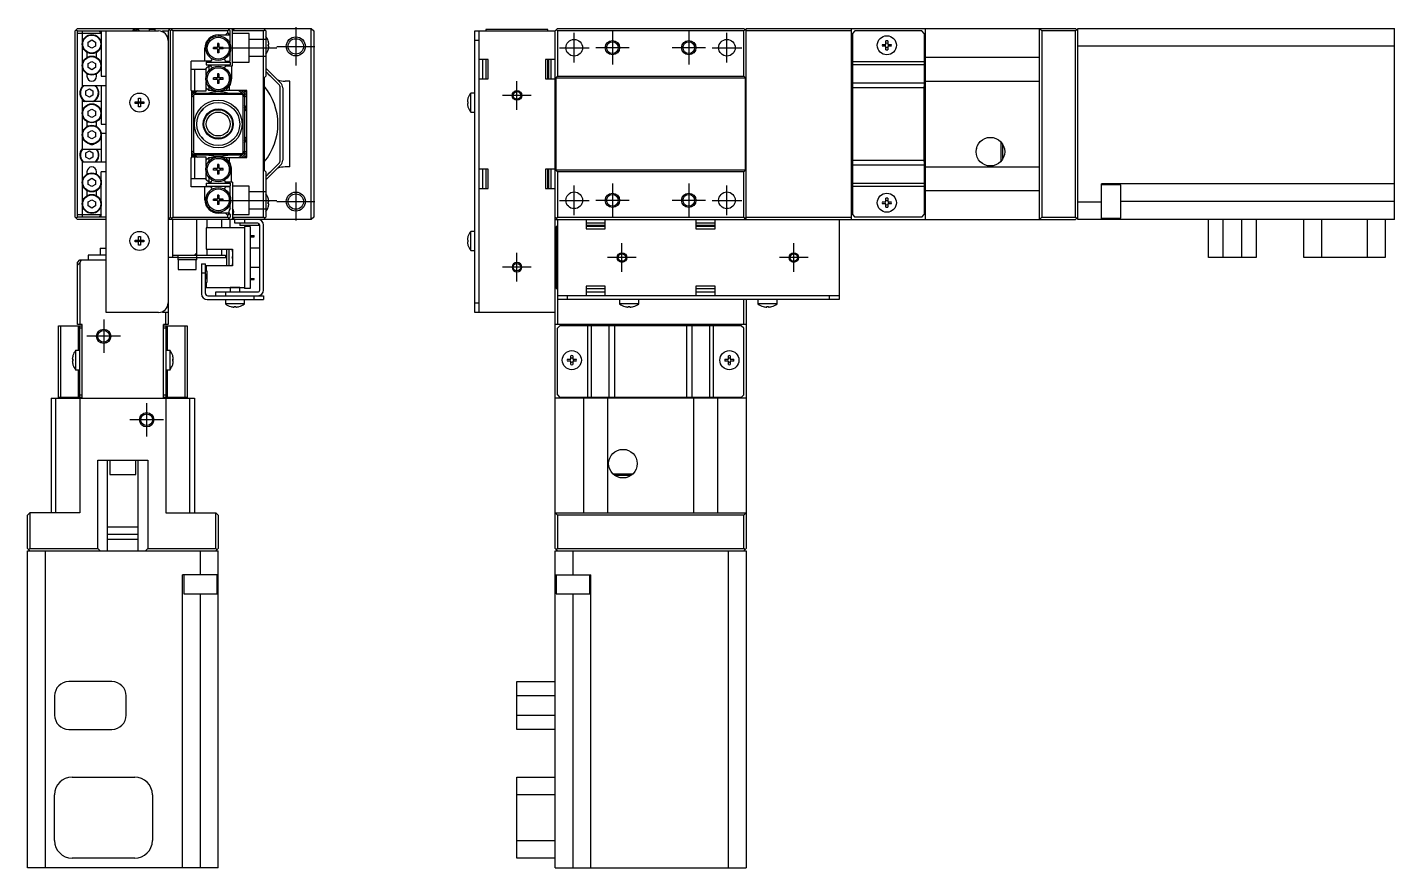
# Model space of a CAD drawing. Extents: x 0 to 605, y -8 to 363.
# Drawn here: x 318.3 to 604.8, y 96.9 to 273.1 of the extents above; entities that cross this region are included whole.
import ezdxf

# ---------------------------------------------------------------- set-up
doc = ezdxf.new("R2010")
doc.units = 0
doc.header["$LTSCALE"] = 0.5
doc.linetypes.add('CENTER', pattern=[50.8, 31.75, -6.35, 6.35, -6.35])
doc.linetypes.add('DASHED', pattern=[19.05, 12.7, -6.35])
for name, color, linetype in [('MSM_CENTER', 1, 'CENTER'), ('MSM_CONTINUOUS', 7, 'CONTINUOUS'), ('MSM_DASHED', 4, 'DASHED'), ('MSM_NARROW', 5, 'CONTINUOUS')]:
    doc.layers.add(name, color=color, linetype=linetype)

msp = doc.modelspace()

# ---------------------------------------------------------------- linework, layer by layer
at = {"layer": 'MSM_CENTER'}
for p, q in [((374.58, 273.08), (374.58, 265.08)), ((440.91, 272.31), (440.91, 265.31)), ((456.91, 272.31), (456.91, 265.31)), ((432.91, 265.71), (432.91, 271.91)), ((464.91, 265.71), (464.91, 271.91)), ((358.68, 268.81), (370.61, 268.81)), ((370.58, 269.08), (378.58, 269.08)), ((429.81, 268.81), (436.01, 268.81)), ((444.41, 268.81), (437.41, 268.81)), ((460.41, 268.81), (453.41, 268.81)), ((461.81, 268.81), (468.01, 268.81)), ((420.91, 255.81), (420.91, 261.81)), ((423.91, 258.81), (417.91, 258.81)), ((374.58, 240.55), (374.58, 232.55)), ((432.91, 233.71), (432.91, 239.91)), ((440.91, 240.31), (440.91, 233.31)), ((456.91, 240.31), (456.91, 233.31)), ((464.91, 233.71), (464.91, 239.91)), ((358.68, 236.81), (370.61, 236.81)), ((370.58, 236.55), (378.58, 236.55)), ((429.81, 236.81), (436.01, 236.81)), ((444.41, 236.81), (437.41, 236.81)), ((460.41, 236.81), (453.41, 236.81)), ((461.81, 236.81), (468.01, 236.81)), ((442.91, 221.81), (442.91, 227.81)), ((478.91, 221.81), (478.91, 227.81)), ((420.91, 219.81), (420.91, 225.81)), ((445.91, 224.81), (439.91, 224.81)), ((481.91, 224.81), (475.91, 224.81)), ((423.91, 222.81), (417.91, 222.81)), ((334.32, 211.81), (334.32, 204.81)), ((337.82, 208.31), (330.82, 208.31)), ((343.32, 194.31), (343.32, 187.31)), ((346.82, 190.81), (339.82, 190.81))]:
    msp.add_line(p, q, dxfattribs=at)
at = {"layer": 'MSM_CONTINUOUS'}
for p, q in [((328.82, 272.81), (328.32, 272.31)), ((328.32, 233.31), (328.32, 272.31)), ((328.57, 272.56), (328.82, 272.31)), ((328.82, 272.81), (377.82, 272.81)), ((328.82, 272.31), (345.82, 272.31)), ((328.82, 233.31), (328.82, 272.31)), ((329.82, 272.31), (329.82, 260.64)), ((333.32, 272.31), (333.82, 271.81)), ((333.82, 272.31), (333.82, 262.81)), ((334.82, 213.31), (334.82, 272.31)), ((340.82, 272.31), (340.32, 272.81)), ((340.32, 272.31), (340.57, 272.56)), ((340.42, 272.71), (340.62, 272.71)), ((340.52, 272.71), (340.62, 272.81)), ((340.92, 272.41), (340.72, 272.41)), ((340.92, 272.31), (340.92, 272.41)), ((341.12, 272.81), (341.12, 272.31)), ((341.32, 272.81), (341.82, 272.31)), ((341.32, 272.31), (341.32, 272.81)), ((345.02, 272.61), (343.82, 272.61)), ((343.82, 272.61), (343.82, 272.31)), ((345.02, 272.61), (345.02, 272.31)), ((346.62, 272.31), (347.82, 272.31)), ((346.62, 272.15), (346.62, 272.31)), ((348.32, 272.31), (347.82, 272.81)), ((347.82, 272.31), (348.07, 272.56)), ((347.82, 272.31), (347.82, 210.81)), ((348.32, 272.31), (348.82, 272.81)), ((348.32, 233.31), (348.32, 272.31)), ((348.57, 272.56), (348.82, 272.31)), ((348.82, 272.31), (348.82, 233.31)), ((360.32, 272.31), (348.82, 272.31)), ((360.82, 272.31), (360.32, 272.81)), ((360.32, 272.31), (360.57, 272.56)), ((360.32, 272.01), (360.32, 272.31)), ((360.82, 269.43), (360.82, 272.31)), ((361.32, 265.01), (361.32, 272.81)), ((361.82, 272.81), (361.32, 272.31)), ((367.82, 272.31), (361.32, 272.31)), ((368.32, 272.31), (367.82, 272.81)), ((367.82, 272.31), (368.07, 272.56)), ((367.82, 233.31), (367.82, 272.31)), ((368.32, 272.31), (368.32, 262.81)), ((377.82, 232.81), (377.82, 272.81)), ((377.82, 272.81), (378.32, 272.31)), ((378.32, 272.31), (378.32, 233.31)), ((412.11, 213.31), (412.11, 272.31)), ((412.11, 272.31), (428.91, 272.31)), ((412.91, 272.31), (412.91, 213.31)), ((414.41, 272.61), (414.41, 272.31)), ((427.41, 272.61), (414.41, 272.61)), ((427.41, 272.31), (427.41, 272.61)), ((428.91, 272.31), (429.41, 272.81)), ((428.91, 163.81), (428.91, 272.31)), ((429.16, 272.56), (429.41, 272.31)), ((429.41, 272.81), (468.41, 272.81)), ((429.41, 272.31), (429.41, 262.81)), ((468.41, 272.31), (429.41, 272.31)), ((468.41, 272.81), (468.91, 272.31)), ((468.41, 272.31), (468.66, 272.56)), ((468.41, 262.81), (468.41, 272.31)), ((468.91, 272.81), (537.91, 272.81)), ((468.91, 232.81), (468.91, 272.81)), ((490.91, 272.31), (468.91, 272.31)), ((490.91, 272.81), (490.91, 232.81)), ((491.71, 272.31), (491.21, 271.81)), ((505.71, 272.31), (491.71, 272.31)), ((506.21, 271.81), (505.71, 272.31)), ((506.41, 272.81), (506.41, 232.81)), ((530.41, 232.81), (530.41, 272.81)), ((530.41, 272.81), (530.91, 272.31)), ((530.91, 272.31), (530.91, 233.31)), ((537.91, 272.31), (530.91, 272.31)), ((538.41, 272.31), (537.91, 272.81)), ((537.91, 272.31), (538.16, 272.56)), ((537.91, 233.31), (537.91, 272.31)), ((538.41, 232.81), (538.41, 272.81)), ((538.41, 272.81), (604.81, 272.81)), ((604.81, 232.81), (604.81, 272.81)), ((333.82, 271.81), (328.82, 271.81)), ((331.07, 270), (331.82, 270.43)), ((331.07, 269.13), (331.07, 270)), ((331.82, 270.43), (332.57, 270)), ((332.57, 270), (332.57, 269.13)), ((358.47, 269.71), (358.18, 269.71)), ((358.18, 269.71), (358.18, 268.92)), ((358.32, 271.51), (360.82, 271.51)), ((358.47, 269.71), (358.47, 268.92)), ((360.32, 272.01), (359.82, 271.51)), ((360.67, 271.51), (360.32, 272.01)), ((368.78, 270.24), (368.78, 270.26)), ((368.78, 269.51), (368.91, 269.51)), ((368.78, 269.11), (368.78, 269.51)), ((412.91, 270.31), (412.11, 270.31)), ((491.21, 271.81), (491.21, 233.81)), ((497.48, 269.51), (498.21, 269.51)), ((498.21, 269.51), (498.21, 270.24)), ((498.61, 270.24), (498.61, 269.51)), ((498.61, 269.51), (499.34, 269.51)), ((506.21, 271.81), (506.21, 233.81)), ((330.82, 267.83), (330.82, 266.8)), ((331.82, 268.7), (331.07, 269.13)), ((332.57, 269.13), (331.82, 268.7)), ((332.82, 266.8), (332.82, 267.83)), ((355.52, 266.01), (355.52, 268.71)), ((358.12, 268.86), (357.32, 268.86)), ((357.32, 268.57), (357.32, 268.86)), ((358.12, 268.57), (357.32, 268.57)), ((357.85, 268.86), (357.85, 268.57)), ((358.47, 269.18), (358.18, 269.18)), ((358.18, 268.51), (358.18, 267.71)), ((358.18, 268.24), (358.47, 268.24)), ((358.47, 267.71), (358.18, 267.71)), ((358.47, 268.51), (358.47, 267.71)), ((359.32, 268.86), (358.53, 268.86)), ((359.32, 268.57), (358.53, 268.57)), ((358.79, 268.86), (358.79, 268.57)), ((359.32, 268.57), (359.32, 268.86)), ((360.82, 266.01), (360.82, 268)), ((368.91, 269.11), (368.78, 269.11)), ((368.78, 268.36), (368.78, 268.39)), ((491.21, 267.06), (490.91, 267.06)), ((491.21, 266.56), (490.91, 266.56)), ((498.21, 269.11), (497.48, 269.11)), ((498.21, 268.39), (498.21, 269.11)), ((499.34, 269.11), (498.61, 269.11)), ((498.61, 269.11), (498.61, 268.39)), ((506.41, 267.06), (506.21, 267.06)), ((506.41, 266.81), (530.41, 266.81)), ((604.81, 269.11), (538.41, 269.11)), ((331.07, 265.5), (331.82, 265.93)), ((331.07, 264.63), (331.07, 265.5)), ((331.82, 264.2), (331.07, 264.63)), ((331.82, 265.93), (332.57, 265.5)), ((332.57, 264.63), (331.82, 264.2)), ((332.57, 265.5), (332.57, 264.63)), ((356.77, 266.01), (352.62, 266.01)), ((352.62, 259.81), (352.62, 266.01)), ((355.82, 264.26), (352.62, 264.26)), ((353.32, 264.26), (353.32, 259.76)), ((355.82, 265.81), (355.82, 265.21)), ((355.82, 265.81), (360.82, 265.81)), ((355.82, 265.21), (360.82, 265.21)), ((355.82, 264.51), (356.32, 265.01)), ((355.82, 263.03), (355.82, 264.51)), ((356.32, 265.01), (356.32, 263.98)), ((356.32, 265.01), (356.77, 265.01)), ((356.77, 266.01), (356.92, 266.27)), ((356.94, 264.72), (356.77, 265.01)), ((359.72, 266.27), (359.87, 266.01)), ((359.87, 265.01), (359.74, 264.79)), ((359.87, 266.01), (360.82, 266.01)), ((359.87, 265.01), (361.32, 265.01)), ((360.82, 265.81), (360.82, 265.21)), ((361.12, 265.01), (361.12, 262.31)), ((368.32, 264.52), (371.38, 261.46)), ((371.03, 261.11), (368.32, 263.81)), ((414.91, 266.31), (412.91, 266.31)), ((413.71, 266.31), (413.71, 262.31)), ((414.41, 266.31), (414.41, 262.31)), ((414.91, 262.31), (414.91, 266.31)), ((426.91, 266.31), (426.91, 262.31)), ((428.91, 266.31), (426.91, 266.31)), ((427.41, 262.31), (427.41, 266.31)), ((427.61, 262.31), (427.61, 266.31)), ((428.11, 262.31), (428.11, 266.31)), ((491.21, 265.94), (506.21, 265.94)), ((506.21, 265.23), (491.21, 265.23)), ((506.41, 263.81), (506.21, 263.81)), ((334.82, 260.81), (329.82, 260.81)), ((330.82, 263.33), (330.82, 262.81)), ((332.82, 262.81), (332.82, 263.33)), ((333.82, 262.81), (334.82, 262.81)), ((333.82, 260.81), (333.82, 252.81)), ((355.82, 259.76), (355.82, 261.6)), ((358.12, 262.46), (357.32, 262.46)), ((357.32, 262.17), (357.32, 262.46)), ((358.12, 262.17), (357.32, 262.17)), ((357.85, 262.46), (357.85, 262.17)), ((358.47, 263.31), (358.18, 263.31)), ((358.18, 263.31), (358.18, 262.52)), ((358.47, 262.78), (358.18, 262.78)), ((358.18, 262.11), (358.18, 261.31)), ((358.18, 261.84), (358.47, 261.84)), ((358.47, 261.31), (358.18, 261.31)), ((358.47, 263.31), (358.47, 262.52)), ((358.47, 262.11), (358.47, 261.31)), ((359.32, 262.46), (358.53, 262.46)), ((359.32, 262.17), (358.53, 262.17)), ((358.79, 262.46), (358.79, 262.17)), ((359.32, 262.17), (359.32, 262.46)), ((360.62, 260.72), (360.62, 259.81)), ((368.32, 262.81), (367.97, 262.46)), ((367.97, 262.46), (367.97, 243.16)), ((373.32, 261.81), (372.32, 261.81)), ((373.32, 243.81), (373.32, 261.81)), ((412.91, 262.31), (414.91, 262.31)), ((426.91, 262.31), (428.91, 262.31)), ((429.41, 262.81), (429.06, 262.46)), ((429.06, 262.46), (429.06, 243.16)), ((429.06, 262.46), (468.76, 262.46)), ((429.41, 262.81), (468.41, 262.81)), ((468.76, 262.46), (468.41, 262.81)), ((468.76, 243.16), (468.76, 262.46)), ((490.91, 261.06), (491.21, 261.06)), ((491.21, 261.46), (506.21, 261.46)), ((506.41, 262.81), (506.21, 262.81)), ((506.41, 261.81), (530.41, 261.81)), ((329.82, 257.99), (329.82, 247.51)), ((330.57, 259.75), (331.32, 260.18)), ((330.57, 258.88), (330.57, 259.75)), ((331.32, 258.45), (330.57, 258.88)), ((331.32, 260.18), (332.07, 259.75)), ((332.07, 258.88), (331.32, 258.45)), ((332.07, 259.75), (332.07, 258.88)), ((341.64, 258.2), (342, 258.2)), ((341.64, 257.49), (341.64, 258.2)), ((342, 258.2), (342, 257.49)), ((352.62, 259.81), (352.82, 259.81)), ((352.82, 245.81), (352.82, 259.81)), ((352.82, 259.76), (355.82, 259.76)), ((352.82, 258.51), (353.12, 258.81)), ((353.32, 259.01), (353.12, 258.81)), ((353.12, 258.81), (353.12, 246.81)), ((353.32, 259.01), (353.62, 259.31)), ((363.32, 259.01), (353.32, 259.01)), ((353.62, 259.31), (363.02, 259.31)), ((356.32, 259.81), (355.82, 260.31)), ((356.32, 260.65), (356.32, 259.81)), ((357.61, 259.81), (356.32, 259.81)), ((364.32, 259.81), (359.04, 259.81)), ((360.12, 259.81), (360.12, 260.17)), ((363.02, 259.31), (363.32, 259.01)), ((363.52, 258.81), (363.32, 259.01)), ((363.52, 246.81), (363.52, 258.81)), ((363.52, 258.81), (363.82, 258.51)), ((363.82, 258.51), (363.82, 247.11)), ((364.32, 245.81), (364.32, 259.81)), ((371.32, 245.23), (371.32, 260.4)), ((371.82, 260.4), (371.82, 245.23)), ((410.63, 258.2), (410.64, 258.2)), ((411.21, 255.31), (411.21, 259.31)), ((412.11, 259.31), (411.21, 259.31)), ((506.21, 260.4), (491.21, 260.4)), ((506.24, 260.69), (506.21, 260.69)), ((506.21, 259.64), (506.24, 259.64)), ((506.21, 259.05), (506.24, 259.05)), ((506.24, 244.94), (506.24, 260.69)), ((506.41, 260.09), (506.24, 260.09)), ((333.82, 257.51), (329.82, 257.51)), ((331.07, 255.5), (331.82, 255.93)), ((331.07, 254.63), (331.07, 255.5)), ((331.82, 255.93), (332.57, 255.5)), ((332.57, 255.5), (332.57, 254.63)), ((340.93, 257.49), (341.64, 257.49)), ((340.93, 257.13), (340.93, 257.49)), ((341.64, 257.13), (340.93, 257.13)), ((341.65, 257.48), (341.64, 257.49)), ((341.65, 257.15), (341.64, 257.13)), ((341.64, 256.43), (341.64, 257.13)), ((342, 256.43), (341.64, 256.43)), ((341.65, 257.15), (341.65, 257.48)), ((341.65, 257.48), (341.99, 257.48)), ((341.99, 257.15), (341.65, 257.15)), ((341.99, 257.48), (342, 257.49)), ((341.99, 257.48), (341.99, 257.15)), ((341.99, 257.15), (342, 257.13)), ((342, 257.49), (342.71, 257.49)), ((342, 257.13), (342, 256.43)), ((342.71, 257.13), (342, 257.13)), ((342.71, 257.49), (342.71, 257.13)), ((354.76, 255.56), (354.9, 255.56)), ((354.9, 255.56), (355.12, 255.79)), ((354.9, 255.56), (354.9, 255.73)), ((355.12, 255.98), (355.12, 255.79)), ((410.52, 257.49), (410.64, 257.49)), ((410.64, 257.13), (410.52, 257.13)), ((410.64, 256.43), (410.63, 256.43)), ((410.64, 257.49), (410.64, 257.13)), ((411.21, 255.31), (412.11, 255.31)), ((491.11, 257.81), (490.91, 257.61)), ((491.11, 257.81), (491.11, 247.81)), ((491.21, 257.81), (491.11, 257.81)), ((506.24, 257.59), (506.41, 257.59)), ((506.24, 255.09), (506.41, 255.09)), ((330.82, 253.33), (330.82, 252.3)), ((331.82, 254.2), (331.07, 254.63)), ((332.57, 254.63), (331.82, 254.2)), ((332.82, 252.3), (332.82, 253.33)), ((333.82, 252.81), (334.82, 252.81)), ((331.07, 251), (331.82, 251.43)), ((331.07, 250.13), (331.07, 251)), ((331.82, 249.7), (331.07, 250.13)), ((331.82, 251.43), (332.57, 251)), ((332.57, 250.13), (331.82, 249.7)), ((332.57, 251), (332.57, 250.13)), ((333.82, 250.81), (333.82, 244.81)), ((334.82, 250.81), (333.82, 250.81)), ((354.9, 250.06), (354.76, 250.06)), ((354.76, 250.06), (354.76, 250.06)), ((354.9, 249.9), (354.9, 250.06)), ((355.12, 249.84), (354.9, 250.06)), ((355.12, 249.84), (355.12, 249.65)), ((506.41, 250.54), (506.24, 250.54)), ((329.82, 247.51), (333.82, 247.51)), ((330.57, 246.75), (331.32, 247.18)), ((330.57, 245.88), (330.57, 246.75)), ((331.32, 247.18), (332.07, 246.75)), ((332.07, 246.75), (332.07, 245.88)), ((353.12, 246.81), (352.82, 247.11)), ((353.12, 246.81), (353.32, 246.61)), ((353.32, 246.61), (363.32, 246.61)), ((353.62, 246.31), (353.32, 246.61)), ((363.32, 246.61), (363.02, 246.31)), ((363.32, 246.61), (363.52, 246.81)), ((363.82, 247.11), (363.52, 246.81)), ((490.91, 248.01), (491.11, 247.81)), ((491.11, 247.81), (491.21, 247.81)), ((506.21, 246.58), (506.24, 246.58)), ((506.41, 248.04), (506.24, 248.04)), ((517.21, 247.59), (517.17, 247.59)), ((517.21, 247.78), (517.21, 247.59)), ((522.31, 249.05), (522.31, 244.98)), ((522.61, 248.67), (522.61, 245.36)), ((329.82, 244.99), (329.82, 233.31)), ((334.82, 244.81), (329.82, 244.81)), ((331.32, 245.45), (330.57, 245.88)), ((332.07, 245.88), (331.32, 245.45)), ((352.62, 245.81), (352.82, 245.81)), ((352.62, 239.61), (352.62, 245.81)), ((355.82, 245.86), (352.82, 245.86)), ((353.32, 245.86), (353.32, 241.36)), ((363.02, 246.31), (353.62, 246.31)), ((355.82, 244.03), (355.82, 245.86)), ((355.82, 245.31), (356.32, 245.81)), ((356.32, 245.81), (356.32, 244.98)), ((356.32, 245.81), (357.61, 245.81)), ((358.47, 244.31), (358.18, 244.31)), ((358.18, 244.31), (358.18, 243.52)), ((358.47, 243.78), (358.18, 243.78)), ((358.47, 244.31), (358.47, 243.52)), ((359.04, 245.81), (364.32, 245.81)), ((360.12, 245.46), (360.12, 245.81)), ((360.62, 245.81), (360.62, 244.91)), ((368.32, 241.81), (371.03, 244.52)), ((371.38, 244.17), (368.32, 241.11)), ((373.32, 243.81), (372.32, 243.81)), ((491.21, 244.56), (490.91, 244.56)), ((491.21, 245.23), (506.21, 245.23)), ((506.21, 244.17), (491.21, 244.17)), ((506.21, 245.99), (506.24, 245.99)), ((506.21, 244.94), (506.24, 244.94)), ((506.24, 245.54), (506.41, 245.54)), ((506.41, 243.81), (530.41, 243.81)), ((330.82, 242.81), (330.82, 242.3)), ((331.07, 241), (331.82, 241.43)), ((331.07, 240.13), (331.07, 241)), ((331.82, 241.43), (332.57, 241)), ((332.57, 241), (332.57, 240.13)), ((332.82, 242.3), (332.82, 242.81)), ((333.82, 233.31), (333.82, 242.81)), ((334.82, 242.81), (333.82, 242.81)), ((352.62, 241.36), (355.82, 241.36)), ((355.82, 241.11), (355.82, 242.6)), ((356.32, 240.61), (355.82, 241.11)), ((356.32, 241.65), (356.32, 240.61)), ((356.94, 240.91), (356.77, 240.61)), ((358.12, 243.46), (357.32, 243.46)), ((357.32, 243.17), (357.32, 243.46)), ((358.12, 243.17), (357.32, 243.17)), ((357.85, 243.46), (357.85, 243.17)), ((358.18, 243.11), (358.18, 242.31)), ((358.18, 242.84), (358.47, 242.84)), ((358.47, 242.31), (358.18, 242.31)), ((358.47, 243.11), (358.47, 242.31)), ((359.32, 243.46), (358.53, 243.46)), ((359.32, 243.17), (358.53, 243.17)), ((358.79, 243.46), (358.79, 243.17)), ((359.32, 243.17), (359.32, 243.46)), ((359.87, 240.61), (359.74, 240.84)), ((361.12, 240.61), (361.12, 243.31)), ((367.97, 243.16), (368.32, 242.81)), ((368.32, 242.81), (368.32, 233.31)), ((414.91, 243.31), (412.91, 243.31)), ((413.71, 243.31), (413.71, 239.31)), ((414.41, 243.31), (414.41, 239.31)), ((414.91, 239.31), (414.91, 243.31)), ((428.91, 243.31), (426.91, 243.31)), ((426.91, 243.31), (426.91, 239.31)), ((427.41, 239.31), (427.41, 243.31)), ((427.61, 239.31), (427.61, 243.31)), ((428.11, 239.31), (428.11, 243.31)), ((429.06, 243.16), (429.41, 242.81)), ((468.76, 243.16), (429.06, 243.16)), ((429.41, 242.81), (429.41, 233.31)), ((468.41, 242.81), (429.41, 242.81)), ((468.41, 242.81), (468.76, 243.16)), ((468.41, 233.31), (468.41, 242.81)), ((506.21, 242.81), (506.41, 242.81)), ((506.21, 241.81), (506.41, 241.81)), ((330.82, 238.83), (330.82, 237.8)), ((331.82, 239.7), (331.07, 240.13)), ((332.57, 240.13), (331.82, 239.7)), ((332.82, 237.8), (332.82, 238.83)), ((356.77, 239.61), (352.62, 239.61)), ((355.52, 236.91), (355.52, 239.61)), ((355.82, 240.41), (355.82, 239.81)), ((355.82, 240.41), (360.82, 240.41)), ((355.82, 239.81), (360.82, 239.81)), ((356.77, 240.61), (356.32, 240.61)), ((356.92, 239.35), (356.77, 239.61)), ((358.47, 237.91), (358.18, 237.91)), ((358.18, 237.91), (358.18, 237.12)), ((358.47, 237.91), (358.47, 237.12)), ((359.87, 239.61), (359.72, 239.35)), ((361.32, 240.61), (359.87, 240.61)), ((360.82, 239.61), (359.87, 239.61)), ((360.82, 240.41), (360.82, 239.81)), ((360.82, 237.63), (360.82, 239.61)), ((361.32, 240.61), (361.32, 232.81)), ((412.91, 239.31), (414.91, 239.31)), ((426.91, 239.31), (428.91, 239.31)), ((490.91, 239.06), (491.21, 239.06)), ((490.91, 238.56), (491.21, 238.56)), ((491.21, 240.4), (506.21, 240.4)), ((506.21, 239.69), (491.21, 239.69)), ((506.21, 238.56), (506.41, 238.56)), ((530.41, 238.81), (506.41, 238.81)), ((543.41, 232.81), (543.41, 240.3)), ((604.81, 240.3), (543.41, 240.3)), ((547.41, 240.05), (543.41, 240.05)), ((547.41, 233.05), (547.41, 240.05)), ((331.07, 236.5), (331.82, 236.93)), ((331.07, 235.63), (331.07, 236.5)), ((331.82, 235.2), (331.07, 235.63)), ((331.82, 236.93), (332.57, 236.5)), ((332.57, 235.63), (331.82, 235.2)), ((332.57, 236.5), (332.57, 235.63)), ((358.12, 237.06), (357.32, 237.06)), ((357.32, 236.77), (357.32, 237.06)), ((358.12, 236.77), (357.32, 236.77)), ((357.85, 237.06), (357.85, 236.77)), ((358.47, 237.38), (358.18, 237.38)), ((358.18, 236.71), (358.18, 235.91)), ((358.18, 236.44), (358.47, 236.44)), ((358.47, 235.91), (358.18, 235.91)), ((358.47, 236.71), (358.47, 235.91)), ((359.32, 237.06), (358.53, 237.06)), ((359.32, 236.77), (358.53, 236.77)), ((358.79, 237.06), (358.79, 236.77)), ((359.32, 236.77), (359.32, 237.06)), ((360.82, 235.08), (360.82, 236.2)), ((368.78, 237.24), (368.78, 237.26)), ((368.78, 236.51), (368.91, 236.51)), ((368.78, 236.11), (368.78, 236.51)), ((368.91, 236.11), (368.78, 236.11)), ((368.78, 235.36), (368.78, 235.39)), ((433.11, 235.08), (432.71, 235.08)), ((465.11, 235.08), (464.71, 235.08)), ((497.48, 236.51), (498.21, 236.51)), ((498.21, 236.11), (497.48, 236.11)), ((498.21, 236.51), (498.21, 237.24)), ((498.21, 235.39), (498.21, 236.11)), ((498.61, 237.24), (498.61, 236.51)), ((498.61, 236.51), (499.34, 236.51)), ((498.61, 236.11), (498.61, 235.39)), ((499.34, 236.11), (498.61, 236.11)), ((538.41, 236.51), (543.41, 236.51)), ((604.81, 236.6), (547.41, 236.6)), ((328.32, 233.31), (328.82, 232.81)), ((328.82, 233.31), (328.57, 233.06)), ((328.82, 233.81), (333.82, 233.81)), ((334.82, 233.31), (328.82, 233.31)), ((334.82, 232.81), (328.82, 232.81)), ((333.82, 233.81), (333.32, 233.31)), ((348.07, 233.06), (347.82, 233.31)), ((347.82, 232.81), (348.32, 233.31)), ((377.82, 232.81), (347.82, 232.81)), ((348.82, 232.81), (348.32, 233.31)), ((348.82, 233.31), (348.57, 233.06)), ((348.82, 233.31), (360.32, 233.31)), ((348.82, 224.81), (348.82, 232.81)), ((353.82, 224.31), (353.82, 232.81)), ((356.02, 231.06), (356.02, 232.81)), ((360.62, 234.11), (358.32, 234.11)), ((359.02, 232.81), (359.02, 231.06)), ((359.82, 234.11), (360.32, 233.61)), ((360.32, 233.61), (360.64, 234.06)), ((360.32, 233.31), (360.32, 233.61)), ((360.57, 233.06), (360.32, 233.31)), ((360.32, 232.81), (360.82, 233.31)), ((360.82, 233.75), (360.82, 233.31)), ((360.82, 231.06), (360.82, 232.81)), ((361.32, 233.31), (367.82, 233.31)), ((361.32, 233.31), (361.82, 232.81)), ((361.82, 232.01), (361.82, 232.81)), ((363.82, 232.81), (363.82, 232.01)), ((368.07, 233.06), (367.82, 233.31)), ((367.82, 232.81), (368.32, 233.31)), ((378.32, 233.31), (377.82, 232.81)), ((429.41, 232.81), (428.91, 233.31)), ((428.91, 232.81), (537.91, 232.81)), ((429.41, 233.31), (429.16, 233.06)), ((429.41, 233.31), (468.41, 233.31)), ((429.41, 232.81), (429.41, 210.81)), ((435.41, 232.81), (435.41, 230.81)), ((439.41, 230.81), (439.41, 232.81)), ((458.41, 232.81), (458.41, 230.81)), ((462.41, 230.81), (462.41, 232.81)), ((468.66, 233.06), (468.41, 233.31)), ((468.91, 233.31), (468.41, 232.81)), ((468.91, 233.31), (490.91, 233.31)), ((488.41, 232.81), (488.41, 216.01)), ((491.21, 233.81), (491.71, 233.31)), ((505.71, 233.31), (491.71, 233.31)), ((505.71, 233.31), (506.21, 233.81)), ((530.91, 233.31), (530.41, 232.81)), ((530.91, 233.31), (537.91, 233.31)), ((538.16, 233.06), (537.91, 233.31)), ((537.91, 232.81), (538.41, 233.31)), ((604.81, 232.81), (538.41, 232.81)), ((543.41, 233.05), (547.41, 233.05)), ((565.81, 224.81), (565.81, 232.81)), ((568.81, 232.81), (568.81, 224.81)), ((572.81, 224.81), (572.81, 232.81)), ((575.81, 232.81), (575.81, 224.81)), ((585.81, 224.81), (585.81, 232.81)), ((589.51, 232.81), (589.51, 224.81)), ((599.11, 224.81), (599.11, 232.81)), ((602.81, 232.81), (602.81, 224.81)), ((341.64, 229.2), (342, 229.2)), ((341.64, 228.49), (341.64, 229.2)), ((342, 229.2), (342, 228.49)), ((363.82, 231.06), (355.82, 231.06)), ((355.82, 231.06), (355.82, 226.56)), ((366.62, 232.01), (361.82, 232.01)), ((362.82, 232.01), (362.82, 231.51)), ((366.82, 231.51), (362.82, 231.51)), ((365.02, 231.31), (363.82, 231.31)), ((363.82, 231.31), (363.82, 218.31)), ((364.52, 231.51), (364.52, 231.31)), ((365.02, 231.31), (365.02, 218.31)), ((365.02, 229.44), (365.82, 229.44)), ((365.82, 229.19), (365.82, 229.44)), ((366.82, 231.51), (366.82, 231.96)), ((367.02, 218.01), (367.02, 231.61)), ((367.82, 218.01), (367.82, 231.61)), ((410.63, 229.2), (410.64, 229.2)), ((411.21, 226.31), (411.21, 230.31)), ((412.11, 230.31), (411.21, 230.31)), ((429.11, 231.31), (429.11, 218.31)), ((429.41, 231.31), (429.11, 231.31)), ((439.41, 232.01), (435.41, 232.01)), ((439.41, 231.51), (435.41, 231.51)), ((439.41, 231.31), (435.41, 231.31)), ((435.41, 230.81), (439.41, 230.81)), ((462.41, 232.01), (458.41, 232.01)), ((462.41, 231.51), (458.41, 231.51)), ((462.41, 231.31), (458.41, 231.31)), ((458.41, 230.81), (462.41, 230.81)), ((333.57, 226.81), (334.82, 226.81)), ((333.57, 226.81), (333.57, 225.31)), ((340.93, 228.49), (341.64, 228.49)), ((340.93, 228.13), (340.93, 228.49)), ((341.64, 228.13), (340.93, 228.13)), ((341.65, 228.48), (341.64, 228.49)), ((341.65, 228.15), (341.64, 228.13)), ((341.64, 227.43), (341.64, 228.13)), ((342, 227.43), (341.64, 227.43)), ((341.65, 228.48), (341.99, 228.48)), ((341.65, 228.15), (341.65, 228.48)), ((341.99, 228.15), (341.65, 228.15)), ((341.99, 228.48), (342, 228.49)), ((341.99, 228.48), (341.99, 228.15)), ((341.99, 228.15), (342, 228.13)), ((342, 228.49), (342.71, 228.49)), ((342, 228.13), (342, 227.43)), ((342.71, 228.13), (342, 228.13)), ((342.71, 228.49), (342.71, 228.13)), ((355.82, 226.56), (361.32, 226.56)), ((356.02, 225.31), (356.02, 226.56)), ((359.02, 226.56), (359.02, 225.31)), ((360.12, 223.06), (360.12, 226.56)), ((360.62, 223.06), (360.62, 226.56)), ((361.32, 226.56), (361.32, 223.06)), ((365.02, 229.19), (365.82, 229.19)), ((367.02, 226.81), (365.02, 226.81)), ((410.52, 228.49), (410.64, 228.49)), ((410.64, 228.13), (410.52, 228.13)), ((410.64, 227.43), (410.63, 227.43)), ((410.64, 228.49), (410.64, 228.13)), ((328.82, 223.81), (329.32, 224.31)), ((328.82, 210.81), (328.82, 223.81)), ((329.32, 223.7), (328.82, 223.2)), ((329.63, 224.31), (329.32, 223.7)), ((329.32, 224.31), (334.82, 224.31)), ((329.32, 223.7), (329.32, 210.81)), ((334.82, 225.31), (331.07, 225.31)), ((331.07, 225.31), (331.07, 224.31)), ((349.82, 224.81), (347.82, 224.81)), ((348.82, 225.31), (359.82, 225.31)), ((349.82, 225.31), (349.82, 224.31)), ((349.82, 224.81), (359.82, 224.81)), ((353.82, 224.31), (349.82, 224.31)), ((349.92, 224.31), (349.92, 222.31)), ((353.82, 225.81), (353.32, 225.31)), ((353.72, 222.31), (353.72, 224.31)), ((354.82, 223.51), (354.82, 217.21)), ((354.82, 223.51), (355.62, 223.51)), ((355.62, 217.31), (355.62, 223.51)), ((359.82, 225.31), (359.82, 224.81)), ((359.82, 224.81), (360.12, 224.81)), ((411.21, 226.31), (412.11, 226.31)), ((575.81, 224.81), (565.81, 224.81)), ((602.81, 224.81), (585.81, 224.81)), ((349.92, 222.31), (353.72, 222.31)), ((355.62, 221.51), (354.82, 221.51)), ((355.82, 223.06), (355.82, 222.06)), ((361.32, 223.06), (355.82, 223.06)), ((355.82, 222.06), (355.92, 222.06)), ((355.92, 221.26), (355.82, 221.26)), ((355.82, 221.26), (355.82, 220.36)), ((355.92, 220.89), (355.82, 220.89)), ((355.92, 220.74), (355.82, 220.74)), ((355.92, 222.06), (355.92, 219.56)), ((365.02, 222.81), (367.02, 222.81)), ((355.92, 220.36), (355.82, 220.36)), ((355.82, 219.56), (355.82, 218.56)), ((355.82, 219.56), (355.92, 219.56)), ((355.82, 218.56), (363.82, 218.56)), ((360.87, 218.56), (360.82, 218.51)), ((362.82, 218.51), (360.82, 218.51)), ((360.82, 218.51), (360.82, 217.61)), ((362.82, 218.51), (362.77, 218.56)), ((362.82, 217.61), (362.82, 218.51)), ((365.02, 218.31), (363.82, 218.31)), ((365.02, 220.44), (365.82, 220.44)), ((365.02, 220.19), (365.82, 220.19)), ((365.82, 220.19), (365.82, 220.44)), ((429.11, 218.31), (429.41, 218.31)), ((439.41, 218.81), (435.41, 218.81)), ((435.41, 218.81), (435.41, 216.81)), ((435.41, 218.31), (439.41, 218.31)), ((439.41, 216.81), (439.41, 218.81)), ((462.41, 218.81), (458.41, 218.81)), ((458.41, 218.81), (458.41, 216.81)), ((458.41, 218.31), (462.41, 218.31)), ((462.41, 216.81), (462.41, 218.81)), ((356.02, 216.01), (367.82, 216.01)), ((356.12, 216.81), (367.82, 216.81)), ((357.82, 216.81), (357.82, 217.61)), ((357.82, 217.61), (366.62, 217.61)), ((359.82, 217.61), (359.82, 216.81)), ((359.82, 216.01), (359.82, 215.12)), ((363.82, 215.12), (359.82, 215.12)), ((363.82, 215.12), (363.82, 216.01)), ((365.82, 216.01), (365.82, 216.81)), ((367.82, 216.81), (367.82, 216.01)), ((412.11, 215.31), (412.91, 215.31)), ((488.41, 216.81), (429.41, 216.81)), ((488.41, 216.01), (429.41, 216.01)), ((431.41, 216.81), (431.41, 216.01)), ((435.41, 217.61), (439.41, 217.61)), ((442.41, 216.01), (442.41, 215.12)), ((446.41, 215.12), (442.41, 215.12)), ((446.41, 215.12), (446.41, 216.01)), ((458.41, 217.61), (462.41, 217.61)), ((468.41, 210.81), (468.41, 216.01)), ((468.91, 216.01), (468.91, 163.81)), ((471.41, 216.01), (471.41, 215.12)), ((475.41, 215.12), (471.41, 215.12)), ((475.41, 215.12), (475.41, 216.01)), ((486.41, 216.01), (486.41, 216.81)), ((345.82, 213.31), (334.82, 213.31)), ((346.62, 213.31), (346.62, 213.48)), ((347.82, 213.31), (346.62, 213.31)), ((347.32, 210.81), (347.32, 213.31)), ((360.93, 214.54), (360.93, 214.55)), ((361.64, 214.55), (362, 214.55)), ((361.64, 214.42), (361.64, 214.55)), ((362, 214.55), (362, 214.42)), ((362.71, 214.55), (362.71, 214.54)), ((428.91, 213.31), (412.11, 213.31)), ((443.52, 214.54), (443.52, 214.55)), ((444.23, 214.55), (444.59, 214.55)), ((444.23, 214.42), (444.23, 214.55)), ((444.59, 214.55), (444.59, 214.42)), ((445.29, 214.55), (445.3, 214.54)), ((472.52, 214.54), (472.52, 214.55)), ((473.23, 214.55), (473.59, 214.55)), ((473.23, 214.42), (473.23, 214.55)), ((473.59, 214.55), (473.59, 214.42)), ((474.29, 214.55), (474.3, 214.54)), ((324.82, 195.51), (324.82, 210.51)), ((324.82, 210.51), (329.82, 210.51)), ((325.26, 210.51), (325.26, 195.51)), ((329.82, 210.81), (328.82, 210.81)), ((329.03, 205.31), (329.03, 210.51)), ((329.32, 195.51), (329.32, 210.51)), ((329.82, 210.01), (329.32, 210.01)), ((329.82, 195.31), (329.82, 210.81)), ((347.82, 210.81), (346.82, 210.81)), ((346.82, 195.31), (346.82, 210.81)), ((346.82, 210.51), (351.82, 210.51)), ((347.32, 210.01), (346.82, 210.01)), ((347.32, 210.51), (347.32, 195.51)), ((347.61, 210.51), (347.61, 205.31)), ((351.38, 195.51), (351.38, 210.51)), ((351.82, 210.51), (351.82, 195.51)), ((468.91, 210.81), (428.91, 210.81)), ((429.91, 210.51), (429.41, 210.01)), ((429.41, 196.01), (429.41, 210.01)), ((467.91, 210.51), (429.91, 210.51)), ((434.66, 210.81), (434.66, 210.51)), ((435.16, 210.81), (435.16, 210.51)), ((435.79, 195.51), (435.79, 210.51)), ((436.49, 210.51), (436.49, 195.51)), ((440.26, 195.51), (440.26, 210.51)), ((440.66, 210.51), (440.66, 210.81)), ((441.32, 210.51), (441.32, 195.51)), ((444.11, 210.81), (443.91, 210.61)), ((453.91, 210.61), (443.91, 210.61)), ((443.91, 210.61), (443.91, 210.51)), ((453.91, 210.61), (453.71, 210.81)), ((453.91, 210.51), (453.91, 210.61)), ((456.49, 195.51), (456.49, 210.51)), ((457.16, 210.81), (457.16, 210.51)), ((457.55, 210.51), (457.55, 195.51)), ((461.32, 195.51), (461.32, 210.51)), ((462.03, 210.51), (462.03, 195.51)), ((462.66, 210.51), (462.66, 210.81)), ((463.16, 210.51), (463.16, 210.81)), ((468.41, 210.01), (467.91, 210.51)), ((468.41, 196.01), (468.41, 210.01)), ((327.73, 203.51), (327.87, 203.51)), ((327.87, 204.26), (327.87, 204.24)), ((327.87, 203.51), (327.87, 203.11)), ((328.42, 205.31), (328.42, 201.31)), ((329.32, 205.31), (328.42, 205.31)), ((348.22, 205.31), (347.32, 205.31)), ((348.22, 201.31), (348.22, 205.31)), ((348.78, 204.24), (348.78, 204.26)), ((348.78, 203.51), (348.91, 203.51)), ((348.78, 203.11), (348.78, 203.51)), ((431.48, 203.51), (432.21, 203.51)), ((432.21, 203.51), (432.21, 204.24)), ((432.61, 204.24), (432.61, 203.51)), ((432.61, 203.51), (433.34, 203.51)), ((464.48, 203.51), (465.21, 203.51)), ((465.21, 203.51), (465.21, 204.24)), ((465.61, 204.24), (465.61, 203.51)), ((465.61, 203.51), (466.34, 203.51)), ((327.87, 203.11), (327.73, 203.11)), ((327.87, 202.39), (327.87, 202.36)), ((328.42, 201.31), (329.32, 201.31)), ((329.03, 195.51), (329.03, 201.31)), ((347.32, 201.31), (348.22, 201.31)), ((347.61, 201.31), (347.61, 195.51)), ((348.91, 203.11), (348.78, 203.11)), ((348.78, 202.36), (348.78, 202.39)), ((432.21, 203.11), (431.48, 203.11)), ((432.21, 202.39), (432.21, 203.11)), ((432.61, 203.11), (432.61, 202.39)), ((433.34, 203.11), (432.61, 203.11)), ((465.21, 203.11), (464.48, 203.11)), ((465.21, 202.39), (465.21, 203.11)), ((465.61, 203.11), (465.61, 202.39)), ((466.34, 203.11), (465.61, 203.11)), ((323.32, 195.31), (323.32, 171.31)), ((323.32, 195.31), (353.32, 195.31)), ((324.32, 171.31), (324.32, 195.31)), ((329.82, 195.51), (324.82, 195.51)), ((329.32, 196.01), (329.82, 196.01)), ((329.32, 195.31), (329.32, 171.31)), ((346.82, 196.01), (347.32, 196.01)), ((351.82, 195.51), (346.82, 195.51)), ((347.32, 195.31), (347.32, 171.31)), ((352.32, 195.31), (352.32, 171.31)), ((353.32, 195.31), (353.32, 171.31)), ((468.91, 195.31), (428.91, 195.31)), ((429.41, 196.01), (429.91, 195.51)), ((467.91, 195.51), (429.91, 195.51)), ((434.66, 195.51), (434.66, 195.31)), ((434.91, 171.31), (434.91, 195.31)), ((437.91, 195.51), (437.91, 195.31)), ((438.91, 195.51), (438.91, 195.31)), ((439.91, 195.31), (439.91, 171.31)), ((441.03, 195.51), (441.03, 195.48)), ((441.03, 195.48), (456.79, 195.48)), ((441.64, 195.48), (441.64, 195.31)), ((442.08, 195.51), (442.08, 195.48)), ((442.67, 195.51), (442.67, 195.48)), ((444.14, 195.31), (444.14, 195.48)), ((446.64, 195.31), (446.64, 195.48)), ((451.18, 195.48), (451.18, 195.31)), ((453.68, 195.48), (453.68, 195.31)), ((455.15, 195.51), (455.15, 195.48)), ((455.73, 195.51), (455.73, 195.48)), ((456.18, 195.31), (456.18, 195.48)), ((456.79, 195.48), (456.79, 195.51)), ((457.91, 195.31), (457.91, 171.31)), ((458.91, 195.31), (458.91, 195.51)), ((459.91, 195.31), (459.91, 195.51)), ((462.91, 195.31), (462.91, 171.31)), ((463.16, 195.31), (463.16, 195.51)), ((467.91, 195.51), (468.41, 196.01)), ((443.69, 184.51), (443.69, 184.56)), ((443.88, 184.51), (443.69, 184.51)), ((333.07, 182.31), (343.57, 182.31)), ((333.07, 163.81), (333.07, 182.31)), ((335.07, 182.31), (335.07, 163.31)), ((335.57, 182.31), (335.57, 179.31)), ((341.07, 179.31), (341.07, 182.31)), ((341.57, 163.31), (341.57, 182.31)), ((343.57, 182.31), (343.57, 163.81)), ((335.57, 179.31), (341.07, 179.31)), ((445.15, 179.41), (441.07, 179.41)), ((444.77, 179.11), (441.45, 179.11)), ((318.82, 171.31), (318.32, 170.81)), ((318.32, 163.81), (318.32, 170.81)), ((318.82, 171.31), (318.82, 163.81)), ((329.32, 171.31), (318.82, 171.31)), ((347.32, 171.31), (357.82, 171.31)), ((357.82, 163.81), (357.82, 171.31)), ((358.32, 170.81), (357.82, 171.31)), ((358.32, 170.81), (358.32, 163.81)), ((428.91, 171.31), (468.91, 171.31)), ((429.41, 170.81), (428.91, 171.31)), ((429.41, 170.81), (429.41, 163.81)), ((468.41, 170.81), (429.41, 170.81)), ((468.91, 171.31), (468.41, 170.81)), ((468.41, 163.81), (468.41, 170.81)), ((341.57, 168.31), (335.07, 168.31)), ((335.07, 166.81), (341.57, 166.81)), ((318.32, 163.81), (318.82, 163.31)), ((318.32, 96.91), (318.32, 163.31)), ((318.32, 163.31), (358.32, 163.31)), ((318.57, 163.56), (318.82, 163.81)), ((318.82, 163.81), (333.07, 163.81)), ((322.02, 163.31), (322.02, 96.91)), ((333.07, 163.81), (333.57, 163.31)), ((335.07, 165.81), (341.57, 165.81)), ((343.07, 163.31), (343.57, 163.81)), ((343.57, 163.81), (357.82, 163.81)), ((354.62, 158.31), (354.62, 163.31)), ((357.82, 163.81), (358.07, 163.56)), ((358.32, 163.81), (357.82, 163.31)), ((358.32, 96.91), (358.32, 163.31)), ((428.91, 163.81), (429.41, 163.31)), ((428.91, 163.31), (468.91, 163.31)), ((428.91, 96.91), (428.91, 163.31)), ((429.16, 163.56), (429.41, 163.81)), ((429.41, 163.81), (468.41, 163.81)), ((432.61, 163.31), (432.61, 158.31)), ((465.21, 96.91), (465.21, 163.31)), ((468.41, 163.81), (468.66, 163.56)), ((468.91, 163.81), (468.41, 163.31)), ((468.91, 163.31), (468.91, 96.91)), ((358.32, 158.31), (350.83, 158.31)), ((350.83, 96.91), (350.83, 158.31)), ((351.08, 158.31), (351.08, 154.31)), ((358.08, 154.31), (358.08, 158.31)), ((428.91, 158.31), (436.4, 158.31)), ((429.15, 158.31), (429.15, 154.31)), ((436.15, 154.31), (436.15, 158.31)), ((436.4, 96.91), (436.4, 158.31)), ((351.08, 154.31), (358.08, 154.31)), ((354.53, 154.31), (354.53, 96.91)), ((429.15, 154.31), (436.15, 154.31)), ((432.7, 96.91), (432.7, 154.31)), ((336.02, 135.91), (327.02, 135.91)), ((420.91, 135.91), (428.91, 135.91)), ((420.91, 125.91), (420.91, 135.91)), ((324.02, 132.91), (324.02, 128.91)), ((339.02, 128.91), (339.02, 132.91)), ((428.91, 132.91), (420.91, 132.91)), ((420.91, 128.91), (428.91, 128.91)), ((327.02, 125.91), (336.02, 125.91)), ((428.91, 125.91), (420.91, 125.91)), ((327.72, 115.91), (340.82, 115.91)), ((420.91, 98.91), (420.91, 115.91)), ((420.91, 115.91), (428.91, 115.91)), ((324.02, 102.61), (324.02, 112.21)), ((344.52, 112.21), (344.52, 102.61)), ((428.91, 112.21), (420.91, 112.21)), ((420.91, 102.61), (428.91, 102.61)), ((340.82, 98.91), (327.72, 98.91)), ((428.91, 98.91), (420.91, 98.91)), ((358.32, 96.91), (318.32, 96.91)), ((428.91, 96.91), (468.91, 96.91))]:
    msp.add_line(p, q, dxfattribs=at)
for centre, radius in [((331.82, 269.56), 2), ((331.82, 269.56), 1.9), ((358.32, 268.71), 2.6), ((358.32, 268.71), 2.3), ((374.58, 269.08), 1.62), ((432.91, 268.81), 1.75), ((440.91, 268.81), 1.23), ((456.91, 268.81), 1.23), ((464.91, 268.81), 1.75), ((498.41, 269.31), 2), ((331.82, 265.06), 2), ((331.82, 265.06), 1.9), ((358.32, 262.31), 2.6), ((358.32, 262.31), 2.3), ((341.82, 257.31), 2), ((420.91, 258.81), 0.783), ((331.82, 255.06), 2), ((331.82, 255.06), 1.9), ((358.32, 252.81), 5), ((358.32, 252.81), 4.5), ((358.32, 252.81), 3.15), ((358.32, 252.81), 3), ((331.82, 250.56), 2), ((331.82, 250.56), 1.9), ((520.11, 247.01), 3), ((358.32, 243.31), 2.6), ((358.32, 243.31), 2.3), ((331.82, 240.56), 2), ((331.82, 240.56), 1.9), ((331.82, 236.06), 2), ((331.82, 236.06), 1.9), ((358.32, 236.91), 2.6), ((358.32, 236.91), 2.3), ((374.58, 236.55), 1.62), ((432.91, 236.81), 1.75), ((440.91, 236.81), 1.23), ((456.91, 236.81), 1.23), ((464.91, 236.81), 1.75), ((498.41, 236.31), 2), ((341.82, 228.31), 2), ((420.91, 222.81), 0.783), ((442.91, 224.81), 0.783), ((478.91, 224.81), 0.783), ((334.32, 208.31), 1.23), ((432.41, 203.31), 2), ((465.41, 203.31), 2), ((343.32, 190.81), 1.23), ((443.11, 181.61), 3)]:
    msp.add_circle(centre, radius, dxfattribs=at)
for centre, radius, start, end in [((340.62, 272.41), 0.3, 0, 90), ((345.82, 270.31), 2, 0, 90), ((358.32, 268.71), 2.8, 90, 180), ((365.72, 269.31), 3.2, 17.27, 35.6591), ((365.72, 269.31), 3.19, 3.5904, 16.9053), ((498.41, 269.31), 0.95, 167.8468, 192.1532), ((498.41, 269.31), 0.435, 152.6335, 207.3665), ((498.41, 269.31), 0.95, 77.8468, 102.1532), ((498.41, 269.31), 0.435, 62.6335, 117.3665), ((498.41, 269.31), 0.435, 332.6335, 27.3665), ((498.41, 269.31), 0.95, 347.8468, 12.1532), ((358.32, 265.51), 1.59, 143.8028, 169.1069), ((358.44, 265.4), 1.75, 142.994, 150), ((358.12, 268.92), 0.06, 270, 0), ((358.12, 268.51), 0.06, 0, 90), ((358.53, 268.92), 0.06, 180, 270), ((358.53, 268.51), 0.06, 90, 180), ((358.32, 265.51), 1.59, 10.8931, 36.1972), ((358.21, 265.4), 1.75, 30, 37.006), ((365.72, 269.31), 3.2, 324.3409, 342.73), ((365.72, 269.31), 3.19, 343.0947, 356.4096), ((498.41, 269.31), 0.435, 242.6335, 297.3665), ((498.41, 269.31), 0.95, 257.8468, 282.1532), ((358.32, 265.51), 1.59, 190.8931, 216.1972), ((358.44, 265.63), 1.75, 211.3783, 217.006), ((358.32, 265.51), 1.59, 323.8028, 349.1069), ((358.21, 265.63), 1.75, 322.994, 331.3783), ((372.32, 266.81), 5, 216.8699, 233.1301), ((331.32, 259.31), 2, 131.4096, 244.1581), ((331.32, 259.31), 1.9, 127.8636, 251.3283), ((331.82, 262.81), 1, 180, 0), ((331.32, 259.31), 1.9, 288.6717, 52.1363), ((331.32, 259.31), 2, 295.8419, 48.5904), ((358.12, 262.52), 0.06, 270, 0), ((358.12, 262.11), 0.06, 0, 90), ((358.53, 262.52), 0.06, 180, 270), ((358.53, 262.11), 0.06, 90, 180), ((358.32, 262.31), 2.8, 310.0052, 360), ((358.32, 252.81), 12.5, 320.5338, 39.4662), ((372.32, 266.81), 5, 252.1331, 270), ((370.32, 260.4), 1, 0, 45), ((370.32, 260.4), 1.5, 0, 45), ((358.32, 252.81), 8.2, 122.0526, 132.1236), ((358.32, 252.81), 8.5, 125.1501, 130.3202), ((358.32, 252.81), 8.8, 127.8357, 128.6822), ((358.32, 252.81), 6.8, 72.9174, 107.0826), ((358.32, 252.81), 8.2, 42.9703, 58.6118), ((358.32, 252.81), 8.5, 45.0991, 55.4397), ((358.32, 252.81), 8.8, 47.0141, 52.6982), ((358.32, 252.81), 9, 48.1897, 51.0576), ((413.71, 257.31), 3.19, 163.8933, 176.7703), ((413.71, 257.31), 3.2, 141.3178, 163.8775), ((358.32, 252.81), 6.8, 28.0725, 36.0189), ((358.32, 252.81), 6.5, 22.6199, 32.2042), ((363.09, 257.59), 1.67, 295.823, 299.2973), ((363.09, 257.59), 1.9, 292.4977, 299.3427), ((363.09, 257.59), 1.98, 291.588, 299.3033), ((413.71, 257.31), 3.19, 183.2297, 196.1067), ((413.71, 257.31), 3.2, 196.1225, 218.6822), ((358.32, 252.81), 6.5, 327.7958, 337.3801), ((358.32, 252.81), 6.8, 323.9811, 331.9275), ((331.32, 246.31), 2, 138.5904, 228.5904), ((331.32, 246.31), 1.9, 140.8333, 232.1364), ((331.82, 249.51), 1, 244.6316, 295.3684), ((331.32, 246.31), 1.9, 307.8636, 39.1667), ((331.32, 246.31), 2, 311.4096, 36.8699), ((358.32, 252.81), 8.2, 227.8764, 237.9474), ((358.32, 252.81), 8.2, 301.3882, 317.0297), ((358.32, 252.81), 8.5, 304.5603, 314.9009), ((331.82, 242.81), 1, 0, 180), ((358.32, 252.81), 8.5, 229.6798, 234.8499), ((358.32, 252.81), 8.8, 231.3178, 232.1643), ((358.32, 252.81), 6.8, 252.9174, 287.0826), ((358.12, 243.52), 0.06, 270, 0), ((358.53, 243.52), 0.06, 180, 270), ((358.32, 243.31), 2.8, 0, 49.9948), ((358.32, 252.81), 8.8, 307.3018, 312.9859), ((358.32, 252.81), 9, 308.9424, 311.8103), ((372.32, 238.81), 5, 90, 107.8669), ((370.32, 245.23), 1, 315, 0), ((370.32, 245.23), 1.5, 315, 0), ((358.32, 240.11), 1.59, 143.8028, 169.1069), ((358.44, 240), 1.75, 142.994, 148.6217), ((358.12, 243.11), 0.06, 0, 90), ((358.53, 243.11), 0.06, 90, 180), ((358.32, 240.11), 1.59, 10.8931, 36.1972), ((358.21, 240), 1.75, 28.6217, 37.006), ((372.32, 238.81), 5, 126.8699, 143.1301), ((358.32, 240.11), 1.59, 190.8931, 216.1972), ((358.44, 240.23), 1.75, 210, 217.006), ((358.32, 240.11), 1.59, 323.8028, 349.1069), ((358.21, 240.23), 1.75, 322.994, 330), ((365.72, 236.31), 3.2, 17.27, 35.6591), ((358.32, 236.91), 2.8, 180, 270), ((358.12, 237.12), 0.06, 270, 0), ((358.12, 236.71), 0.06, 0, 90), ((358.53, 237.12), 0.06, 180, 270), ((358.53, 236.71), 0.06, 90, 180), ((361.57, 234.41), 1, 138.5904, 221.4096), ((360.57, 234.41), 1, 318.5904, 41.4096), ((365.72, 236.31), 3.2, 324.3409, 342.73), ((365.72, 236.31), 3.19, 3.5904, 16.9053), ((365.72, 236.31), 3.19, 343.0947, 356.4096), ((498.41, 236.31), 0.95, 167.8468, 192.1532), ((498.41, 236.31), 0.435, 152.6335, 207.3665), ((498.41, 236.31), 0.95, 77.8468, 102.1532), ((498.41, 236.31), 0.435, 62.6335, 117.3665), ((498.41, 236.31), 0.435, 242.6335, 297.3665), ((498.41, 236.31), 0.95, 257.8468, 282.1532), ((498.41, 236.31), 0.435, 332.6335, 27.3665), ((498.41, 236.31), 0.95, 347.8468, 12.1532), ((366.62, 231.61), 1.2, 0, 90), ((366.62, 231.61), 0.4, 0, 90), ((413.71, 228.31), 3.19, 163.8933, 176.7703), ((413.71, 228.31), 3.2, 141.3178, 163.8775), ((361.42, 226.31), 0.25, 113.5782, 246.4218), ((413.71, 228.31), 3.19, 183.2297, 196.1067), ((413.71, 228.31), 3.2, 196.1225, 218.6822), ((361.42, 224.81), 0.25, 113.5782, 246.4218), ((361.42, 223.31), 0.25, 113.5782, 246.4218), ((366.62, 218.01), 0.4, 270, 0), ((366.62, 218.01), 1.2, 270, 0), ((345.82, 215.31), 2, 270, 0), ((356.02, 217.21), 1.2, 180, 270), ((356.12, 217.31), 0.5, 180, 270), ((361.82, 217.61), 3.2, 231.3178, 253.8775), ((361.82, 217.61), 3.2, 286.1225, 308.6822), ((444.41, 217.61), 3.2, 231.3178, 253.8775), ((444.41, 217.61), 3.2, 286.1225, 308.6822), ((473.41, 217.61), 3.2, 231.3178, 253.8775), ((473.41, 217.61), 3.2, 286.1225, 308.6822), ((361.82, 217.61), 3.19, 253.8933, 266.7703), ((361.82, 217.61), 3.19, 273.2297, 286.1067), ((444.41, 217.61), 3.19, 253.8933, 266.7703), ((444.41, 217.61), 3.19, 273.2297, 286.1067), ((473.41, 217.61), 3.19, 253.8933, 266.7703), ((473.41, 217.61), 3.19, 273.2297, 286.1067), ((330.92, 203.31), 3.19, 163.0947, 176.4096), ((330.92, 203.31), 3.2, 141.3178, 162.73), ((345.72, 203.31), 3.2, 17.27, 38.6822), ((345.72, 203.31), 3.19, 3.5904, 16.9053), ((432.41, 203.31), 0.95, 167.8468, 192.1532), ((432.41, 203.31), 0.435, 152.6335, 207.3665), ((432.41, 203.31), 0.95, 77.8468, 102.1532), ((432.41, 203.31), 0.435, 62.6335, 117.3665), ((432.41, 203.31), 0.435, 332.6335, 27.3665), ((432.41, 203.31), 0.95, 347.8468, 12.1532), ((465.41, 203.31), 0.95, 167.8468, 192.1532), ((465.41, 203.31), 0.435, 152.6335, 207.3665), ((465.41, 203.31), 0.95, 77.8468, 102.1532), ((465.41, 203.31), 0.435, 62.6335, 117.3665), ((465.41, 203.31), 0.435, 332.6335, 27.3665), ((465.41, 203.31), 0.95, 347.8468, 12.1532), ((330.92, 203.31), 3.19, 183.5904, 196.9053), ((330.92, 203.31), 3.2, 197.27, 218.6822), ((345.72, 203.31), 3.2, 321.3178, 342.73), ((345.72, 203.31), 3.19, 343.0947, 356.4096), ((432.41, 203.31), 0.435, 242.6335, 297.3665), ((432.41, 203.31), 0.95, 257.8468, 282.1532), ((465.41, 203.31), 0.435, 242.6335, 297.3665), ((465.41, 203.31), 0.95, 257.8468, 282.1532), ((327.02, 132.91), 3, 90, 180), ((336.02, 132.91), 3, 0, 90), ((327.02, 128.91), 3, 180, 270), ((336.02, 128.91), 3, 270, 0), ((327.72, 112.21), 3.7, 90, 180), ((340.82, 112.21), 3.7, 0, 90), ((327.72, 102.61), 3.7, 180, 270), ((340.82, 102.61), 3.7, 270, 0)]:
    msp.add_arc(centre, radius, start, end, dxfattribs=at)
at = {"layer": 'MSM_DASHED'}
for p, q in [((364.82, 271.81), (361.32, 271.81)), ((364.82, 265.81), (364.82, 271.81)), ((368.32, 270.56), (364.82, 270.56)), ((364.82, 267.06), (368.32, 267.06)), ((361.32, 265.81), (364.82, 265.81)), ((364.82, 239.81), (361.32, 239.81)), ((364.82, 233.81), (364.82, 239.81)), ((368.32, 238.56), (364.82, 238.56)), ((364.82, 235.06), (368.32, 235.06)), ((361.37, 233.81), (364.82, 233.81))]:
    msp.add_line(p, q, dxfattribs=at)
at = {"layer": 'MSM_NARROW'}
msp.add_line((354.76, 250.06), (354.76, 250.06), dxfattribs=at)
for centre, radius in [((374.58, 269.08), 2), ((440.91, 268.81), 1.5), ((456.91, 268.81), 1.5), ((420.91, 258.81), 1), ((358.32, 252.81), 2.5), ((374.58, 236.55), 2), ((440.91, 236.81), 1.5), ((456.91, 236.81), 1.5), ((442.91, 224.81), 1), ((478.91, 224.81), 1), ((334.32, 208.31), 1.5), ((343.32, 190.81), 1.5)]:
    msp.add_circle(centre, radius, dxfattribs=at)
at = {"layer": 'MSM_NARROW', "extrusion": (0, 0, -1)}
msp.add_circle((-420.91, 222.81), 1, dxfattribs=at)

doc.saveas('drawing.dxf')
